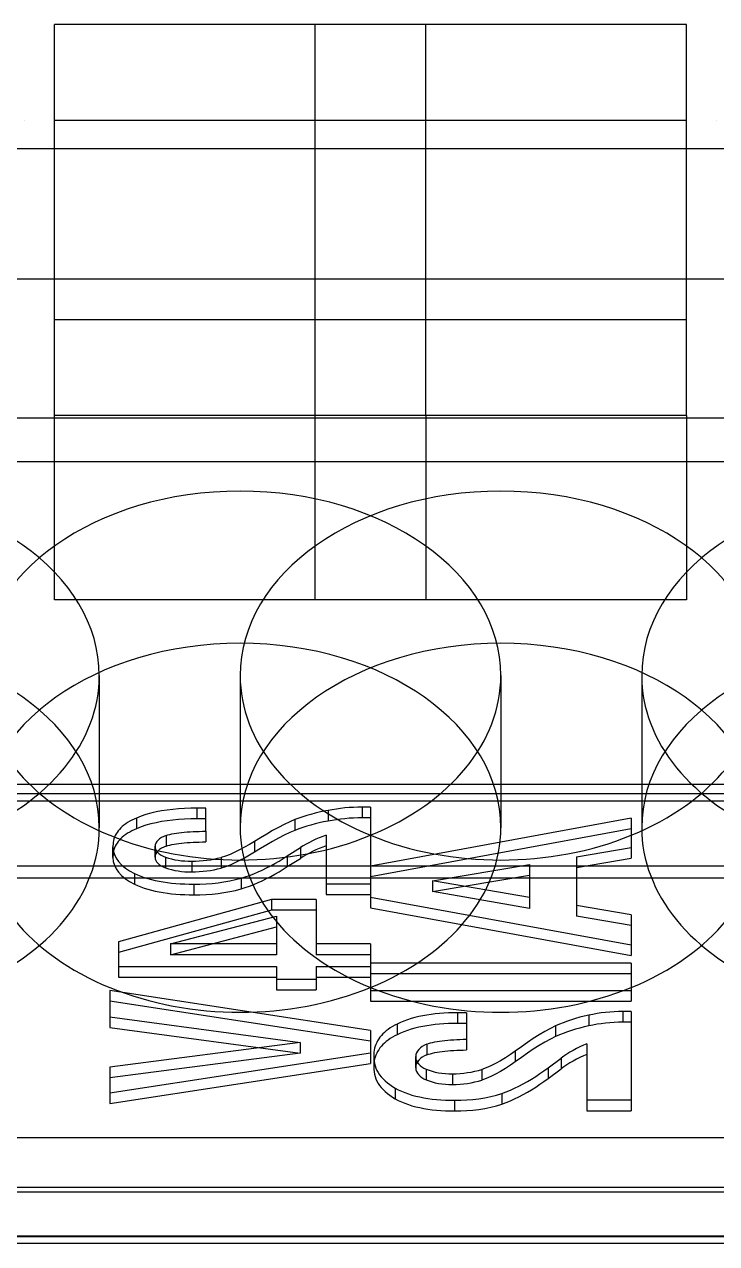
# Model space of a CAD drawing. Extents: x 0 to 171, y 0 to 233.
# Drawn here: x 106.18 to 111.46, y 15.51 to 24.81 of the extents above; entities that cross this region are included whole.
import ezdxf

# ---------------------------------------------------------------- set-up
doc = ezdxf.new("R2010")
doc.units = 0
doc.layers.add('-15N-THT. THIẾT BỊ ĐÓNG MỞ', color=40, linetype='CONTINUOUS')

# ---------------------------------------------------------------- blocks, each defined once
blk = doc.blocks.new('06 - N - SC VSD CHIẾU TRÊN ATV630U75~D11N4')
at = {"layer": '-15N-THT. THIẾT BỊ ĐÓNG MỞ'}
for p, q in [((20.9134, -212.5861), (20.9134, -208.1992)), ((25.7354, -208.1992), (20.9134, -208.1992)), ((22.9018, -212.5861), (22.9018, -208.1992)), ((23.7469, -210.4489), (23.7469, -208.1992)), ((25.7354, -210.4489), (25.7354, -208.1992)), ((20.6847, -208.9304), (20.6847, -208.9304)), ((20.9134, -208.9304), (25.7354, -208.9304)), ((20.9134, -208.9304), (20.9134, -208.9304)), ((22.9018, -208.9304), (22.9018, -208.9304)), ((23.7469, -208.9304), (23.7469, -208.9304)), ((25.7354, -208.9304), (25.7354, -208.9304)), ((25.964, -208.9304), (25.964, -208.9304)), ((-42.4069, -209.1443), (66.7594, -209.1443)), ((-66.6066, -210.1385), (66.6066, -210.1385)), ((20.9134, -210.4489), (25.7354, -210.4489)), ((23.7469, -211.18), (23.7469, -210.4489)), ((25.7354, -211.18), (25.7354, -210.4489)), ((-38.8143, -211.1986), (31.8945, -211.1986)), ((25.7354, -211.18), (20.9134, -211.18)), ((23.7469, -211.18), (23.7469, -212.5861)), ((25.7354, -211.18), (25.7354, -212.5861)), ((9.7036, -211.5315), (39.5042, -211.5315)), ((25.7354, -212.5861), (20.9134, -212.5861)), ((21.2564, -213.1625), (21.2564, -214.3225)), ((22.3302, -213.1625), (22.3302, -214.3225)), ((24.3186, -213.1625), (24.3186, -214.3225)), ((25.3924, -213.1625), (25.3924, -214.3225)), ((39.5042, -213.9921), (-38.8143, -213.9921)), ((-38.8143, -214.0624), (39.5042, -214.0624)), ((39.5042, -214.1207), (-38.8143, -214.1207)), ((21.6892, -214.2023), (21.6494, -214.2117)), ((21.7303, -214.1943), (21.6892, -214.2023)), ((21.7728, -214.1877), (21.7303, -214.1943)), ((21.8164, -214.1824), (21.7728, -214.1877)), ((21.861, -214.1784), (21.8164, -214.1824)), ((21.9066, -214.1756), (21.861, -214.1784)), ((21.953, -214.1739), (21.9066, -214.1756)), ((22.0001, -214.1734), (21.953, -214.1739)), ((22.0676, -214.174), (22.0001, -214.1734)), ((22.0001, -214.1734), (22.0001, -214.2548)), ((22.0676, -214.3491), (22.0676, -214.174)), ((23.0004, -214.1903), (23.0004, -214.2717)), ((23.3244, -214.1649), (23.2609, -214.1649)), ((23.2609, -214.1649), (23.2609, -214.2464)), ((23.3244, -214.1649), (23.3244, -214.9319)), ((21.4577, -214.2924), (21.4441, -214.3024)), ((21.4724, -214.2827), (21.4577, -214.2924)), ((21.488, -214.2735), (21.4724, -214.2827)), ((21.5044, -214.2647), (21.488, -214.2735)), ((21.5217, -214.2562), (21.5044, -214.2647)), ((21.5398, -214.2483), (21.5217, -214.2562)), ((21.5746, -214.2347), (21.5398, -214.2483)), ((21.5398, -214.2483), (21.5398, -214.3297)), ((21.6112, -214.2225), (21.5746, -214.2347)), ((21.6494, -214.2117), (21.6112, -214.2225)), ((21.6494, -214.2931), (21.6112, -214.3039)), ((21.6892, -214.2838), (21.6494, -214.2931)), ((21.7303, -214.2758), (21.6892, -214.2838)), ((21.7728, -214.2692), (21.7303, -214.2758)), ((21.8164, -214.2638), (21.7728, -214.2692)), ((21.861, -214.2598), (21.8164, -214.2638)), ((21.9066, -214.257), (21.861, -214.2598)), ((21.953, -214.2554), (21.9066, -214.257)), ((22.0001, -214.2548), (21.953, -214.2554)), ((22.0676, -214.2554), (22.0001, -214.2548)), ((22.708, -214.2777), (22.6662, -214.2976)), ((22.7476, -214.2608), (22.708, -214.2777)), ((22.7476, -214.2608), (22.7476, -214.3422)), ((23.3244, -214.2464), (23.2609, -214.2464)), ((25.3128, -214.2505), (23.3244, -214.6142)), ((25.3128, -214.2505), (25.3128, -214.5535)), ((21.3774, -214.3821), (21.3721, -214.3947)), ((21.3838, -214.3698), (21.3774, -214.3821)), ((21.3912, -214.3578), (21.3838, -214.3698)), ((21.3997, -214.346), (21.3912, -214.3578)), ((21.4092, -214.3346), (21.3997, -214.346)), ((21.4198, -214.3235), (21.4092, -214.3346)), ((21.4314, -214.3128), (21.4198, -214.3235)), ((21.4441, -214.3024), (21.4314, -214.3128)), ((21.4441, -214.3838), (21.4314, -214.3942)), ((21.4577, -214.3738), (21.4441, -214.3838)), ((21.4724, -214.3642), (21.4577, -214.3738)), ((21.488, -214.3549), (21.4724, -214.3642)), ((21.5044, -214.3461), (21.488, -214.3549)), ((21.5217, -214.3377), (21.5044, -214.3461)), ((21.5398, -214.3297), (21.5217, -214.3377)), ((21.5746, -214.3161), (21.5398, -214.3297)), ((21.6112, -214.3039), (21.5746, -214.3161)), ((21.7662, -214.3815), (21.779, -214.3774)), ((21.7662, -214.3815), (21.7662, -214.463)), ((21.779, -214.3774), (21.7934, -214.3734)), ((21.7934, -214.3734), (21.8092, -214.3697)), ((21.8092, -214.3697), (21.8262, -214.3664)), ((21.8262, -214.3664), (21.8442, -214.3634)), ((21.8442, -214.3634), (21.8632, -214.3607)), ((21.8632, -214.3607), (21.8832, -214.3583)), ((21.8832, -214.3583), (21.904, -214.3562)), ((21.904, -214.3562), (21.9257, -214.3544)), ((21.9257, -214.3544), (21.9481, -214.3529)), ((21.9481, -214.3529), (21.9711, -214.3517)), ((21.9711, -214.3517), (21.9946, -214.3507)), ((21.9946, -214.3507), (22.0186, -214.35)), ((22.0186, -214.35), (22.0429, -214.3494)), ((22.0429, -214.3494), (22.0676, -214.3491)), ((22.0676, -214.3491), (22.0676, -214.4306)), ((22.5327, -214.3708), (22.4866, -214.3983)), ((22.5782, -214.3446), (22.5327, -214.3708)), ((22.6228, -214.3201), (22.5782, -214.3446)), ((22.6662, -214.2976), (22.6228, -214.3201)), ((22.6662, -214.3791), (22.6228, -214.4016)), ((22.708, -214.3591), (22.6662, -214.3791)), ((22.7476, -214.3422), (22.708, -214.3591)), ((22.9869, -214.3781), (22.9869, -214.7501)), ((25.3128, -214.3319), (23.3244, -214.6957)), ((21.3601, -214.5497), (21.3601, -214.4683)), ((21.3607, -214.4472), (21.3602, -214.4608)), ((21.3602, -214.4608), (21.3602, -214.5423)), ((21.3621, -214.4338), (21.3607, -214.4472)), ((21.3644, -214.4206), (21.3621, -214.4338)), ((21.3677, -214.4075), (21.3644, -214.4206)), ((21.3721, -214.3947), (21.3677, -214.4075)), ((21.3721, -214.4761), (21.3677, -214.489)), ((21.3774, -214.4636), (21.3721, -214.4761)), ((21.3838, -214.4512), (21.3774, -214.4636)), ((21.3912, -214.4392), (21.3838, -214.4512)), ((21.3997, -214.4274), (21.3912, -214.4392)), ((21.4092, -214.416), (21.3997, -214.4274)), ((21.4198, -214.405), (21.4092, -214.416)), ((21.4314, -214.3942), (21.4198, -214.405)), ((21.6815, -214.5456), (21.6815, -214.4641)), ((21.6815, -214.4651), (21.6815, -214.5465)), ((21.6815, -214.5475), (21.6815, -214.466)), ((21.7662, -214.463), (21.779, -214.4588)), ((21.779, -214.4588), (21.7934, -214.4549)), ((21.7934, -214.4549), (21.8092, -214.4512)), ((21.8092, -214.4512), (21.8262, -214.4478)), ((21.8262, -214.4478), (21.8442, -214.4448)), ((21.8442, -214.4448), (21.8632, -214.4421)), ((21.8632, -214.4421), (21.8832, -214.4397)), ((21.8832, -214.4397), (21.904, -214.4377)), ((21.904, -214.4377), (21.9257, -214.4359)), ((21.9257, -214.4359), (21.9481, -214.4344)), ((21.9481, -214.4344), (21.9711, -214.4331)), ((21.9711, -214.4331), (21.9946, -214.4322)), ((21.9946, -214.4322), (22.0186, -214.4314)), ((22.0186, -214.4314), (22.0429, -214.4309)), ((22.0429, -214.4309), (22.0676, -214.4306)), ((22.3642, -214.4717), (22.3266, -214.4916)), ((22.4022, -214.45), (22.3642, -214.4717)), ((22.4401, -214.427), (22.4022, -214.45)), ((22.4866, -214.3983), (22.4401, -214.427)), ((22.4401, -214.427), (22.4401, -214.5084)), ((22.4866, -214.4798), (22.4401, -214.5084)), ((22.5327, -214.4522), (22.4866, -214.4798)), ((22.5782, -214.4261), (22.5327, -214.4522)), ((22.6228, -214.4016), (22.5782, -214.4261)), ((22.6899, -214.5375), (22.7898, -214.4741)), ((22.7898, -214.4741), (22.7898, -214.5556)), ((24.8943, -214.5431), (25.3128, -214.4721)), ((21.3607, -214.5287), (21.3602, -214.5423)), ((21.3621, -214.5153), (21.3607, -214.5287)), ((21.3644, -214.502), (21.3621, -214.5153)), ((21.3677, -214.489), (21.3644, -214.502)), ((21.7601, -214.5465), (21.7601, -214.6279)), ((22.2182, -214.5383), (22.185, -214.5484)), ((22.185, -214.5484), (22.185, -214.6299)), ((22.2534, -214.5252), (22.2182, -214.5383)), ((22.2897, -214.5096), (22.2534, -214.5252)), ((22.3266, -214.4916), (22.2897, -214.5096)), ((22.3266, -214.5731), (22.2897, -214.591)), ((22.3642, -214.5531), (22.3266, -214.5731)), ((22.4022, -214.5314), (22.3642, -214.5531)), ((22.4401, -214.5084), (22.4022, -214.5314)), ((22.6269, -214.5762), (22.6585, -214.5572)), ((22.6585, -214.5572), (22.6899, -214.5375)), ((22.6899, -214.5375), (22.6899, -214.619)), ((22.6899, -214.619), (22.7898, -214.5556)), ((24.8943, -214.5431), (24.8943, -214.996)), ((24.8943, -214.6246), (25.3128, -214.5535)), ((-72.7889, -214.6125), (72.7889, -214.6125)), ((21.961, -214.5768), (21.961, -214.6582)), ((22.2182, -214.6198), (22.185, -214.6299)), ((22.2534, -214.6067), (22.2182, -214.6198)), ((22.2897, -214.591), (22.2534, -214.6067)), ((22.4342, -214.6732), (22.4665, -214.6595)), ((22.4665, -214.6595), (22.4988, -214.6446)), ((22.4988, -214.6446), (22.531, -214.6288)), ((22.531, -214.6288), (22.5631, -214.6121)), ((22.5631, -214.6121), (22.5951, -214.5945)), ((22.5951, -214.5945), (22.6269, -214.5762)), ((22.5951, -214.6759), (22.6269, -214.6576)), ((22.6269, -214.6576), (22.6585, -214.6386)), ((22.6585, -214.6386), (22.6899, -214.619)), ((23.7968, -214.7278), (24.538, -214.6031)), ((24.538, -214.6031), (24.538, -214.9368)), ((-43.1916, -214.7038), (66.4715, -214.7038)), ((21.5243, -214.6713), (21.5479, -214.6822)), ((21.5243, -214.6713), (21.5243, -214.7528)), ((21.5243, -214.7528), (21.5479, -214.7637)), ((21.5479, -214.6822), (21.5727, -214.6923)), ((21.5727, -214.6923), (21.5987, -214.7016)), ((21.5987, -214.7016), (21.6257, -214.7101)), ((21.6257, -214.7101), (21.6538, -214.7177)), ((21.6538, -214.7177), (21.6828, -214.7245)), ((21.6828, -214.7245), (21.7128, -214.7305)), ((21.7128, -214.7305), (21.7435, -214.7357)), ((21.7435, -214.7357), (21.7751, -214.7402)), ((21.7751, -214.7402), (21.8073, -214.7439)), ((21.8073, -214.7439), (21.8402, -214.7469)), ((21.8402, -214.7469), (21.8737, -214.7491)), ((21.8737, -214.7491), (21.9077, -214.7507)), ((21.9077, -214.7507), (21.9422, -214.7516)), ((21.9422, -214.7516), (21.9772, -214.7519)), ((21.9772, -214.7519), (21.9772, -214.8334)), ((22.3375, -214.7072), (22.3696, -214.6972)), ((22.3375, -214.7072), (22.3375, -214.7886)), ((22.3696, -214.6972), (22.4019, -214.6858)), ((22.4019, -214.6858), (22.4342, -214.6732)), ((22.4019, -214.7673), (22.4342, -214.7547)), ((22.4342, -214.7547), (22.4665, -214.7409)), ((22.4665, -214.7409), (22.4988, -214.7261)), ((22.4988, -214.7261), (22.531, -214.7102)), ((22.531, -214.7102), (22.5631, -214.6935)), ((22.5631, -214.6935), (22.5951, -214.6759)), ((22.9869, -214.7501), (23.3244, -214.7501)), ((22.9869, -214.7501), (22.9869, -214.8316)), ((23.7968, -214.8092), (24.538, -214.6845)), ((23.7968, -214.7278), (23.7968, -214.8092)), ((24.538, -214.8553), (23.7968, -214.7278)), ((21.5479, -214.7637), (21.5727, -214.7738)), ((21.5727, -214.7738), (21.5987, -214.7831)), ((21.5987, -214.7831), (21.6257, -214.7915)), ((21.6257, -214.7915), (21.6538, -214.7991)), ((21.6538, -214.7991), (21.6828, -214.806)), ((21.6828, -214.806), (21.7128, -214.812)), ((21.7128, -214.812), (21.7435, -214.8172)), ((21.7435, -214.8172), (21.7751, -214.8216)), ((21.7751, -214.8216), (21.8073, -214.8253)), ((21.8073, -214.8253), (21.8402, -214.8283)), ((21.8402, -214.8283), (21.8737, -214.8306)), ((21.8737, -214.8306), (21.9077, -214.8322)), ((21.9077, -214.8322), (21.9422, -214.8331)), ((21.9422, -214.8331), (21.9772, -214.8334)), ((22.3375, -214.7886), (22.3696, -214.7786)), ((22.3696, -214.7786), (22.4019, -214.7673)), ((22.9869, -214.8316), (23.3244, -214.8316)), ((23.3244, -214.8504), (25.3128, -215.2142)), ((24.538, -214.9368), (23.7968, -214.8092)), ((22.5684, -214.8697), (21.4034, -215.191)), ((22.9099, -214.8697), (22.5684, -214.8697)), ((22.5684, -214.8697), (22.5684, -214.9512)), ((22.9099, -214.8697), (22.9099, -215.29)), ((23.3244, -214.9319), (25.3128, -215.2956)), ((25.3128, -214.9856), (24.8943, -214.9146)), ((22.5684, -214.9512), (21.4034, -215.2725)), ((21.799, -215.2085), (22.6076, -214.9971)), ((22.9099, -214.9512), (22.5684, -214.9512)), ((22.6076, -214.9971), (22.6076, -215.29)), ((25.3128, -215.0671), (24.8943, -214.996)), ((25.3128, -214.9856), (25.3128, -215.2956)), ((21.799, -215.29), (22.6076, -215.0786)), ((21.4034, -215.191), (21.4034, -215.4609)), ((21.799, -215.2085), (21.799, -215.29)), ((22.6076, -215.2085), (21.799, -215.2085)), ((23.3244, -215.2085), (22.9099, -215.2085)), ((23.3244, -215.2085), (23.3244, -215.6441)), ((22.6076, -215.29), (21.799, -215.29)), ((23.3244, -215.29), (22.9099, -215.29)), ((21.4034, -215.3794), (22.6076, -215.3794)), ((22.6076, -215.3794), (22.6076, -215.5569)), ((22.9099, -215.3794), (23.3244, -215.3794)), ((22.9099, -215.3794), (22.9099, -215.5569)), ((25.3128, -215.3536), (23.3244, -215.3536)), ((25.3128, -215.3536), (25.3128, -215.6441)), ((21.4034, -215.4609), (22.6076, -215.4609)), ((22.6076, -215.4755), (22.9099, -215.4755)), ((22.9099, -215.4609), (23.3244, -215.4609)), ((25.3128, -215.435), (23.3244, -215.435)), ((23.3244, -215.868), (21.3359, -215.563)), ((21.3359, -215.563), (21.3359, -215.8462)), ((22.6076, -215.5569), (22.9099, -215.5569)), ((23.3244, -215.5626), (25.3128, -215.5626)), ((23.3244, -215.9495), (21.3359, -215.6445)), ((23.3244, -215.6441), (25.3128, -215.6441)), ((21.3359, -215.7648), (22.7871, -215.9592)), ((23.6339, -215.7774), (23.6061, -215.7864)), ((23.6627, -215.7692), (23.6339, -215.7774)), ((23.6923, -215.7619), (23.6627, -215.7692)), ((23.7227, -215.7554), (23.6923, -215.7619)), ((23.7539, -215.7497), (23.7227, -215.7554)), ((23.7858, -215.7449), (23.7539, -215.7497)), ((23.8183, -215.7408), (23.7858, -215.7449)), ((23.8513, -215.7376), (23.8183, -215.7408)), ((23.8849, -215.7351), (23.8513, -215.7376)), ((23.9191, -215.7333), (23.8849, -215.7351)), ((23.9536, -215.7323), (23.9191, -215.7333)), ((23.9885, -215.732), (23.9536, -215.7323)), ((23.9885, -215.732), (23.9885, -215.8134)), ((24.056, -215.7327), (23.9885, -215.732)), ((24.056, -215.7327), (24.056, -216.0162)), ((24.9888, -215.7515), (24.9888, -215.8329)), ((25.2494, -215.7222), (25.2494, -215.8037)), ((25.3128, -215.7222), (25.2494, -215.7222)), ((25.3128, -215.7222), (25.3128, -216.4789)), ((21.3359, -215.8462), (22.7871, -216.0407)), ((23.3244, -215.868), (23.3244, -216.1204)), ((23.4448, -215.8704), (23.4311, -215.8821)), ((23.4596, -215.8591), (23.4448, -215.8704)), ((23.4753, -215.8482), (23.4596, -215.8591)), ((23.492, -215.8378), (23.4753, -215.8482)), ((23.5097, -215.8278), (23.492, -215.8378)), ((23.5282, -215.8184), (23.5097, -215.8278)), ((23.5532, -215.8069), (23.5282, -215.8184)), ((23.5282, -215.8184), (23.5282, -215.8998)), ((23.5791, -215.7962), (23.5532, -215.8069)), ((23.6061, -215.7864), (23.5791, -215.7962)), ((23.6061, -215.8678), (23.5791, -215.8776)), ((23.6339, -215.8588), (23.6061, -215.8678)), ((23.6627, -215.8506), (23.6339, -215.8588)), ((23.6923, -215.8433), (23.6627, -215.8506)), ((23.7227, -215.8368), (23.6923, -215.8433)), ((23.7539, -215.8312), (23.7227, -215.8368)), ((23.7858, -215.8263), (23.7539, -215.8312)), ((23.8183, -215.8223), (23.7858, -215.8263)), ((23.8513, -215.819), (23.8183, -215.8223)), ((23.8849, -215.8165), (23.8513, -215.819)), ((23.9191, -215.8148), (23.8849, -215.8165)), ((23.9536, -215.8138), (23.9191, -215.8148)), ((23.9885, -215.8134), (23.9536, -215.8138)), ((24.056, -215.8141), (23.9885, -215.8134)), ((24.6962, -215.8525), (24.6542, -215.8756)), ((24.7361, -215.8328), (24.6962, -215.8525)), ((24.7361, -215.8328), (24.7361, -215.9143)), ((25.3128, -215.8037), (25.2494, -215.8037)), ((22.7871, -215.9592), (21.3359, -216.1477)), ((22.7871, -215.9592), (22.7871, -216.0407)), ((23.3716, -215.9599), (23.3653, -215.9741)), ((23.3788, -215.9461), (23.3716, -215.9599)), ((23.3872, -215.9326), (23.3788, -215.9461)), ((23.3966, -215.9194), (23.3872, -215.9326)), ((23.407, -215.9066), (23.3966, -215.9194)), ((23.4185, -215.8941), (23.407, -215.9066)), ((23.4311, -215.8821), (23.4185, -215.8941)), ((23.4311, -215.9635), (23.4185, -215.9756)), ((23.4448, -215.9518), (23.4311, -215.9635)), ((23.4596, -215.9405), (23.4448, -215.9518)), ((23.4753, -215.9297), (23.4596, -215.9405)), ((23.492, -215.9192), (23.4753, -215.9297)), ((23.5097, -215.9093), (23.492, -215.9192)), ((23.5282, -215.8998), (23.5097, -215.9093)), ((23.5532, -215.8883), (23.5282, -215.8998)), ((23.5791, -215.8776), (23.5532, -215.8883)), ((23.7547, -215.9722), (23.7673, -215.9674)), ((23.7673, -215.9674), (23.7814, -215.9629)), ((23.7814, -215.9629), (23.797, -215.9587)), ((23.797, -215.9587), (23.8138, -215.9549)), ((23.8138, -215.9549), (23.8317, -215.9513)), ((23.8317, -215.9513), (23.8506, -215.9482)), ((23.8506, -215.9482), (23.8705, -215.9455)), ((23.8705, -215.9455), (23.8914, -215.943)), ((23.8914, -215.943), (23.9131, -215.941)), ((23.9131, -215.941), (23.9356, -215.9392)), ((23.9356, -215.9392), (23.9587, -215.9378)), ((23.9587, -215.9378), (23.9824, -215.9366)), ((23.9824, -215.9366), (24.0066, -215.9357)), ((24.0066, -215.9357), (24.0311, -215.9351)), ((24.0311, -215.9351), (24.056, -215.9348)), ((24.5207, -215.9601), (24.4748, -215.9917)), ((24.5661, -215.9299), (24.5207, -215.9601)), ((24.6107, -215.9016), (24.5661, -215.9299)), ((24.6542, -215.8756), (24.6107, -215.9016)), ((24.6542, -215.9571), (24.6107, -215.9831)), ((24.6962, -215.9339), (24.6542, -215.9571)), ((24.7361, -215.9143), (24.6962, -215.9339)), ((21.3359, -216.3439), (23.3244, -216.0389)), ((22.7871, -216.0407), (21.3359, -216.2291)), ((23.3491, -216.0482), (23.3487, -216.0637)), ((23.3505, -216.033), (23.3491, -216.0482)), ((23.3527, -216.0179), (23.3505, -216.033)), ((23.3559, -216.0031), (23.3527, -216.0179)), ((23.3601, -215.9884), (23.3559, -216.0031)), ((23.3653, -215.9741), (23.3601, -215.9884)), ((23.3653, -216.0555), (23.3601, -216.0699)), ((23.3716, -216.0414), (23.3653, -216.0555)), ((23.3788, -216.0276), (23.3716, -216.0414)), ((23.3872, -216.014), (23.3788, -216.0276)), ((23.3966, -216.0009), (23.3872, -216.014)), ((23.407, -215.988), (23.3966, -216.0009)), ((23.4185, -215.9756), (23.407, -215.988)), ((23.7547, -215.9722), (23.7547, -216.0536)), ((23.7547, -216.0536), (23.7673, -216.0489)), ((23.7673, -216.0489), (23.7814, -216.0444)), ((23.7814, -216.0444), (23.797, -216.0402)), ((23.797, -216.0402), (23.8138, -216.0363)), ((23.8138, -216.0363), (23.8317, -216.0328)), ((23.8317, -216.0328), (23.8506, -216.0297)), ((23.8506, -216.0297), (23.8705, -216.0269)), ((23.8705, -216.0269), (23.8914, -216.0245)), ((23.8914, -216.0245), (23.9131, -216.0224)), ((23.9131, -216.0224), (23.9356, -216.0207)), ((23.9356, -216.0207), (23.9587, -216.0192)), ((23.9587, -216.0192), (23.9824, -216.0181)), ((23.9824, -216.0181), (24.0066, -216.0172)), ((24.0066, -216.0172), (24.0311, -216.0166)), ((24.0311, -216.0166), (24.056, -216.0162)), ((24.3909, -216.051), (24.3528, -216.0761)), ((24.4285, -216.0246), (24.3909, -216.051)), ((24.4748, -215.9917), (24.4285, -216.0246)), ((24.4285, -216.0246), (24.4285, -216.1061)), ((24.5207, -216.0415), (24.4748, -216.0732)), ((24.5661, -216.0113), (24.5207, -216.0415)), ((24.6107, -215.9831), (24.5661, -216.0113)), ((24.9753, -215.9682), (24.9753, -216.4789)), ((21.3359, -216.4254), (23.3244, -216.1204)), ((21.3359, -216.1477), (21.3359, -216.4254)), ((23.3487, -216.0637), (23.3493, -216.0825)), ((23.3487, -216.0637), (23.3487, -216.1451)), ((23.3491, -216.1297), (23.3487, -216.1451)), ((23.3487, -216.1451), (23.3493, -216.1639)), ((23.3505, -216.1144), (23.3491, -216.1297)), ((23.3493, -216.0825), (23.3514, -216.101)), ((23.3527, -216.0994), (23.3505, -216.1144)), ((23.3514, -216.101), (23.3548, -216.1194)), ((23.3559, -216.0845), (23.3527, -216.0994)), ((23.3548, -216.1194), (23.3597, -216.1374)), ((23.3601, -216.0699), (23.3559, -216.0845)), ((23.3597, -216.1374), (23.366, -216.1551)), ((23.6699, -216.1464), (23.6699, -216.065)), ((23.6699, -216.1533), (23.6699, -216.0719)), ((23.67, -216.0686), (23.67, -216.15)), ((24.2066, -216.1531), (24.1735, -216.1647)), ((24.2419, -216.1379), (24.2066, -216.1531)), ((24.2783, -216.1198), (24.2419, -216.1379)), ((24.3151, -216.0992), (24.2783, -216.1198)), ((24.3528, -216.0761), (24.3151, -216.0992)), ((24.3909, -216.1324), (24.3528, -216.1575)), ((24.4285, -216.1061), (24.3909, -216.1324)), ((24.4748, -216.0732), (24.4285, -216.1061)), ((24.6473, -216.1746), (24.6783, -216.1522)), ((24.6783, -216.1522), (24.7782, -216.079)), ((24.6783, -216.1522), (24.6783, -216.2336)), ((24.7782, -216.079), (24.7782, -216.1604)), ((23.3493, -216.1639), (23.3514, -216.1825)), ((23.3514, -216.1825), (23.3548, -216.2008)), ((23.3548, -216.2008), (23.3597, -216.2188)), ((23.3597, -216.2188), (23.366, -216.2365)), ((23.366, -216.1551), (23.3739, -216.1724)), ((23.366, -216.2365), (23.3739, -216.2538)), ((23.3739, -216.1724), (23.3833, -216.1892)), ((23.3833, -216.1892), (23.3942, -216.2057)), ((23.3942, -216.2057), (23.4066, -216.2217)), ((23.4066, -216.2217), (23.4206, -216.2372)), ((23.4206, -216.2372), (23.4361, -216.2522)), ((23.7485, -216.1625), (23.7485, -216.2439)), ((23.9494, -216.1975), (23.9494, -216.2789)), ((24.1735, -216.1647), (24.1735, -216.2462)), ((24.2066, -216.2345), (24.1735, -216.2462)), ((24.2419, -216.2194), (24.2066, -216.2345)), ((24.2783, -216.2012), (24.2419, -216.2194)), ((24.3151, -216.1806), (24.2783, -216.2012)), ((24.3528, -216.1575), (24.3151, -216.1806)), ((24.5205, -216.2568), (24.5525, -216.2375)), ((24.5525, -216.2375), (24.5844, -216.2173)), ((24.5844, -216.2173), (24.6159, -216.1963)), ((24.6159, -216.1963), (24.6473, -216.1746)), ((24.6473, -216.256), (24.6783, -216.2336)), ((24.6783, -216.2336), (24.7782, -216.1604)), ((23.3739, -216.2538), (23.3833, -216.2707)), ((23.3833, -216.2707), (23.3942, -216.2871)), ((23.3942, -216.2871), (23.4066, -216.3031)), ((23.4066, -216.3031), (23.4206, -216.3186)), ((23.4206, -216.3186), (23.4361, -216.3336)), ((23.4361, -216.2522), (23.4531, -216.2666)), ((23.4361, -216.3336), (23.4531, -216.348)), ((23.4531, -216.2666), (23.4716, -216.2805)), ((23.4716, -216.2805), (23.4915, -216.2938)), ((23.4915, -216.2938), (23.5127, -216.3066)), ((23.5127, -216.3065), (23.5127, -216.388)), ((23.5127, -216.3066), (23.5359, -216.3189)), ((23.5359, -216.3189), (23.5603, -216.3304)), ((23.5603, -216.3304), (23.586, -216.341)), ((24.3259, -216.3479), (24.3584, -216.3362)), ((24.3584, -216.3362), (24.3909, -216.323)), ((24.3909, -216.323), (24.4234, -216.3083)), ((24.4234, -216.3083), (24.4559, -216.2924)), ((24.4559, -216.2924), (24.4883, -216.2751)), ((24.4883, -216.2751), (24.5205, -216.2568)), ((24.4883, -216.3566), (24.5205, -216.3383)), ((24.5205, -216.3383), (24.5525, -216.319)), ((24.5525, -216.319), (24.5844, -216.2988)), ((24.5844, -216.2988), (24.6159, -216.2778)), ((24.6159, -216.2778), (24.6473, -216.256)), ((23.4531, -216.348), (23.4716, -216.3619)), ((23.4716, -216.3619), (23.4915, -216.3753)), ((23.4915, -216.3753), (23.5127, -216.388)), ((23.5127, -216.388), (23.5359, -216.4003)), ((23.5359, -216.4003), (23.5603, -216.4119)), ((23.5603, -216.4119), (23.586, -216.4225)), ((23.586, -216.341), (23.6129, -216.3508)), ((23.586, -216.4225), (23.6129, -216.4322)), ((23.6129, -216.3508), (23.6408, -216.3596)), ((23.6129, -216.4322), (23.6408, -216.4411)), ((23.6408, -216.3596), (23.6697, -216.3675)), ((23.6697, -216.3675), (23.6995, -216.3745)), ((23.6995, -216.3745), (23.7303, -216.3806)), ((23.7303, -216.3806), (23.7619, -216.3858)), ((23.7619, -216.3858), (23.7943, -216.3901)), ((23.7943, -216.3901), (23.8274, -216.3936)), ((23.8274, -216.3936), (23.8612, -216.3962)), ((23.8612, -216.3962), (23.8955, -216.3981)), ((23.8955, -216.3981), (23.9303, -216.3992)), ((23.9303, -216.3992), (23.9656, -216.3996)), ((23.9656, -216.3996), (23.9656, -216.481)), ((24.3259, -216.3479), (24.3259, -216.4293)), ((24.3259, -216.4293), (24.3584, -216.4177)), ((24.3584, -216.4177), (24.3909, -216.4045)), ((24.3909, -216.4045), (24.4234, -216.3898)), ((24.4234, -216.3898), (24.4559, -216.3738)), ((24.4559, -216.3738), (24.4883, -216.3566)), ((24.9753, -216.3975), (25.3128, -216.3975)), ((23.6408, -216.4411), (23.6697, -216.449)), ((23.6697, -216.449), (23.6995, -216.4559)), ((23.6995, -216.4559), (23.7303, -216.462)), ((23.7303, -216.462), (23.7619, -216.4672)), ((23.7619, -216.4672), (23.7943, -216.4715)), ((23.7943, -216.4715), (23.8274, -216.475)), ((23.8274, -216.475), (23.8612, -216.4777)), ((23.8612, -216.4777), (23.8955, -216.4795)), ((23.8955, -216.4795), (23.9303, -216.4806)), ((23.9303, -216.4806), (23.9656, -216.481)), ((24.9753, -216.4789), (25.3128, -216.4789)), ((39.5042, -216.6867), (-38.8143, -216.6867)), ((39.5042, -217.0643), (-38.8143, -217.0643)), ((-42.1675, -217.098), (65.906, -217.098)), ((-38.8143, -217.4339), (39.5042, -217.4339)), ((39.5042, -217.4399), (-38.8143, -217.4399)), ((39.5042, -217.4922), (-38.8143, -217.4922))]:
    blk.add_line(p, q, dxfattribs=at)
for centre, major_axis, ratio, start_param, end_param in [((19.268, -213.1625), (-1.9884, 0), 0.707107, 3.141593, 6.283185), ((22.3302, -213.1625), (-1.9884, 0), 0.707107, 3.141593, 6.283185), ((24.3186, -213.1625), (-1.9884, 0), 0.707107, 3.141593, 6.283185), ((27.3808, -213.1625), (-1.9884, 0), 0.707107, 3.141593, 6.283185), ((19.268, -214.3225), (-1.9884, 0), 0.707107, 3.141593, 6.283185), ((22.3302, -214.3225), (-1.9884, 0), 0.707107, 3.141593, 6.283185), ((24.3186, -214.3225), (-1.9884, 0), 0.707107, 3.141593, 6.283185), ((27.3808, -214.3225), (-1.9884, 0), 0.707107, 3.141593, 6.283185), ((19.268, -213.1625), (-1.9884, 0), 0.707107, 0, 3.141593), ((22.3302, -213.1625), (-1.9884, 0), 0.707107, 0, 3.141593), ((24.3186, -213.1625), (-1.9884, 0), 0.707107, 0, 3.141593), ((27.3808, -213.1625), (-1.9884, 0), 0.707107, 0, 3.141593), ((23.2909, -214.7173), (0.9636, 0), 0.573576, 1.87699, 2.169706), ((23.2728, -214.6578), (0.8593, 0), 0.573576, 1.584564, 1.893305), ((23.2909, -214.7987), (-0.9636, 0), 0.573576, -1.264603, -0.971886), ((23.2728, -214.7392), (-0.8593, 0), 0.573576, -1.557028, -1.248288), ((19.268, -214.3225), (-1.9884, 0), 0.707107, 0, 3.141593), ((22.3302, -214.3225), (-1.9884, 0), 0.707107, 0, 3.141593), ((21.8463, -214.4642), (0.1648, 0), 0.573576, 2.078151, 3.141488), ((24.3186, -214.3225), (-1.9884, 0), 0.707107, 0, 3.141593), ((23.4881, -214.8311), (0.9353, 0), 0.573576, 2.136287, 2.413658), ((27.3808, -214.3225), (-1.9884, 0), 0.707107, 0, 3.141593), ((21.8237, -214.4683), (0.4636, 0), 0.573576, 3.113595, 3.141593), ((21.8237, -214.4683), (0.4636, 0), 0.573576, 3.141593, 4.010344), ((21.8463, -214.5456), (-0.1648, 0), 0.573576, -1.063441, -0.000105), ((21.8463, -214.4642), (0.1648, 0), 0.573576, 3.141488, 3.151267), ((21.846, -214.466), (0.1645, 0), 0.573576, 3.131692, 3.141691), ((21.846, -214.466), (0.1645, 0), 0.573576, -3.141495, -2.120139), ((23.4881, -214.9125), (-0.9353, 0), 0.573576, -1.005306, -0.727935), ((21.8237, -214.5497), (-0.4636, 0), 0.573576, -0.027997, 0), ((21.8237, -214.5497), (-0.4636, 0), 0.573576, 0, 0.868751), ((21.8463, -214.5456), (-0.1648, 0), 0.573576, -0.000105, 0.009674), ((21.846, -214.5474), (-0.1645, 0), 0.573576, -0.0099, 0.000098), ((21.846, -214.5474), (-0.1645, 0), 0.573576, 0.000098, 1.021454), ((21.9477, -214.3719), (0.3575, 0), 0.573576, -2.12314, -1.533581), ((21.9626, -214.2759), (0.5247, 0), 0.573576, -1.573926, -1.132958), ((21.9477, -214.4534), (-0.3575, 0), 0.573576, 1.018453, 1.608012), ((21.9626, -214.3573), (-0.5247, 0), 0.573576, 1.567667, 2.008634), ((21.9942, -214.2975), (0.7925, 0), 0.573576, -1.592247, -1.122719), ((21.9942, -214.379), (-0.7925, 0), 0.573576, 1.549345, 2.018873), ((25.3055, -216.2451), (-0.917, 0), 0.573576, -1.218238, -0.900845), ((25.2623, -216.1563), (-0.7568, 0), 0.573576, -1.553691, -1.201088), ((25.3055, -216.3265), (-0.917, 0), 0.573576, -1.218238, -0.900845), ((25.2623, -216.2377), (-0.7568, 0), 0.573576, -1.553691, -1.201088), ((23.8667, -216.065), (-0.1968, 0), 0.573576, -0.965439, 0), ((23.8667, -216.1464), (-0.1968, 0), 0.573576, -0.965439, 0), ((25.5577, -216.4221), (-0.9826, 0), 0.573576, -0.936329, -0.654529), ((25.5577, -216.5035), (-0.9826, 0), 0.573576, -0.936329, -0.654529), ((23.8667, -216.065), (-0.1968, 0), 0.573576, 0, 0.031478), ((23.8677, -216.0719), (-0.1978, 0), 0.573576, -0.029337, 0), ((23.8677, -216.0719), (-0.1978, 0), 0.573576, 0, 0.924349), ((23.8667, -216.1464), (-0.1968, 0), 0.573576, 0, 0.031478), ((23.8677, -216.1533), (-0.1978, 0), 0.573576, -0.029337, 0), ((23.8677, -216.1533), (-0.1978, 0), 0.573576, 0, 0.924349), ((23.9374, -216.0131), (-0.3217, 0), 0.573576, 0.943315, 1.608143), ((23.9374, -216.0945), (-0.3217, 0), 0.573576, 0.943315, 1.608143), ((23.9497, -215.9295), (-0.4672, 0), 0.573576, 1.570237, 2.070374), ((23.9497, -216.0109), (-0.4672, 0), 0.573576, 1.570237, 2.070374), ((23.9807, -215.9949), (-0.7056, 0), 0.573576, 1.549402, 2.082022), ((23.9807, -216.0764), (-0.7056, 0), 0.573576, 1.549402, 2.082022)]:
    blk.add_ellipse(centre, major_axis=major_axis, ratio=ratio, start_param=start_param, end_param=end_param, dxfattribs=at)

msp = doc.modelspace()

# ---------------------------------------------------------------- block references
msp.add_blockref('06 - N - SC VSD CHIẾU TRÊN ATV630U75~D11N4', (85.5, 233.0068))

doc.saveas('drawing.dxf')
